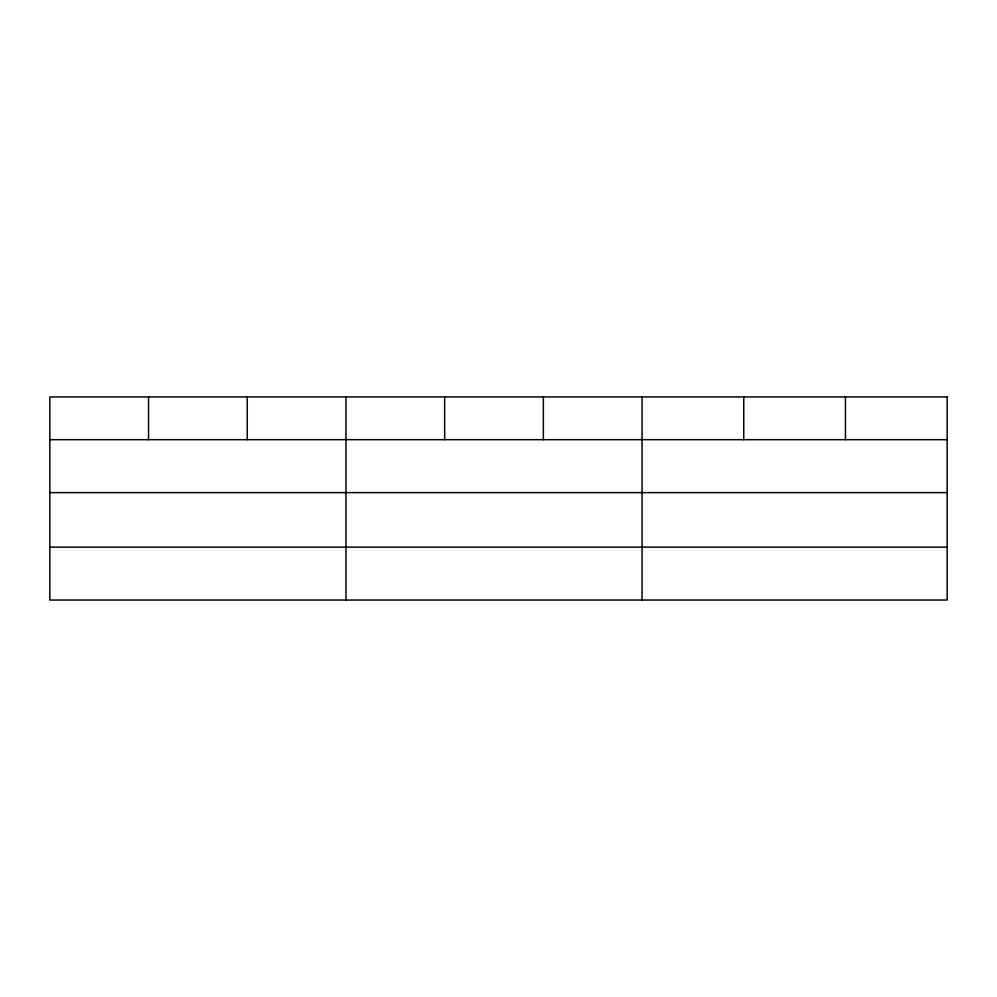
<?xml version="1.0" encoding="UTF-8"?>
<svg xmlns="http://www.w3.org/2000/svg" width="997" height="997" viewBox="0 0 997 997"><rect width="100%" height="100%" fill="white"/><g stroke="black" fill="none" stroke-linecap="round" stroke-linejoin="round"><path stroke-width="1.5" d="M49.85 439.677L947.15 439.677M49.85 492.605L947.15 492.605M49.85 547.129L947.15 547.129M845.456 396.956L845.456 439.677M743.762 396.956L743.762 439.677M642.068 396.956L642.068 600.044M543.365 396.956L543.365 439.677M444.662 396.956L444.662 439.677M345.959 396.956L345.959 600.044M247.256 396.956L247.256 439.677M148.553 396.956L148.553 439.677M947.15 396.956L49.85 396.956L49.85 600.044L947.15 600.044L947.15 396.956"/></g></svg>
